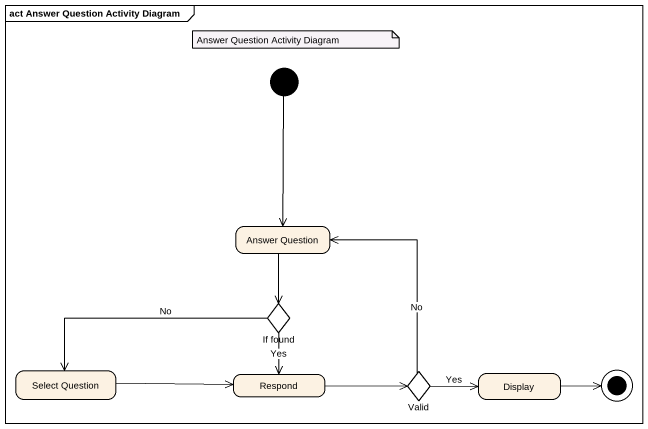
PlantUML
@startuml
mainframe act Answer Question Activity Diagram
hide empty description
state "Answer Question" as Answer_Question
state "If found" as If_found <<choice>>
state "Select Question" as Select_Question
state Respond
state Valid <<choice>>
state Display
[*] --> Answer_Question
Answer_Question --> If_found
If_found -left-> Select_Question : No
If_found --> Respond : Yes
Select_Question -right-> Respond
Respond -right-> Valid
Valid -up-> Answer_Question : No
Valid -right-> Display : Yes
Display -right-> [*]
note as N1
  Answer Question Activity Diagram
end note
@enduml
